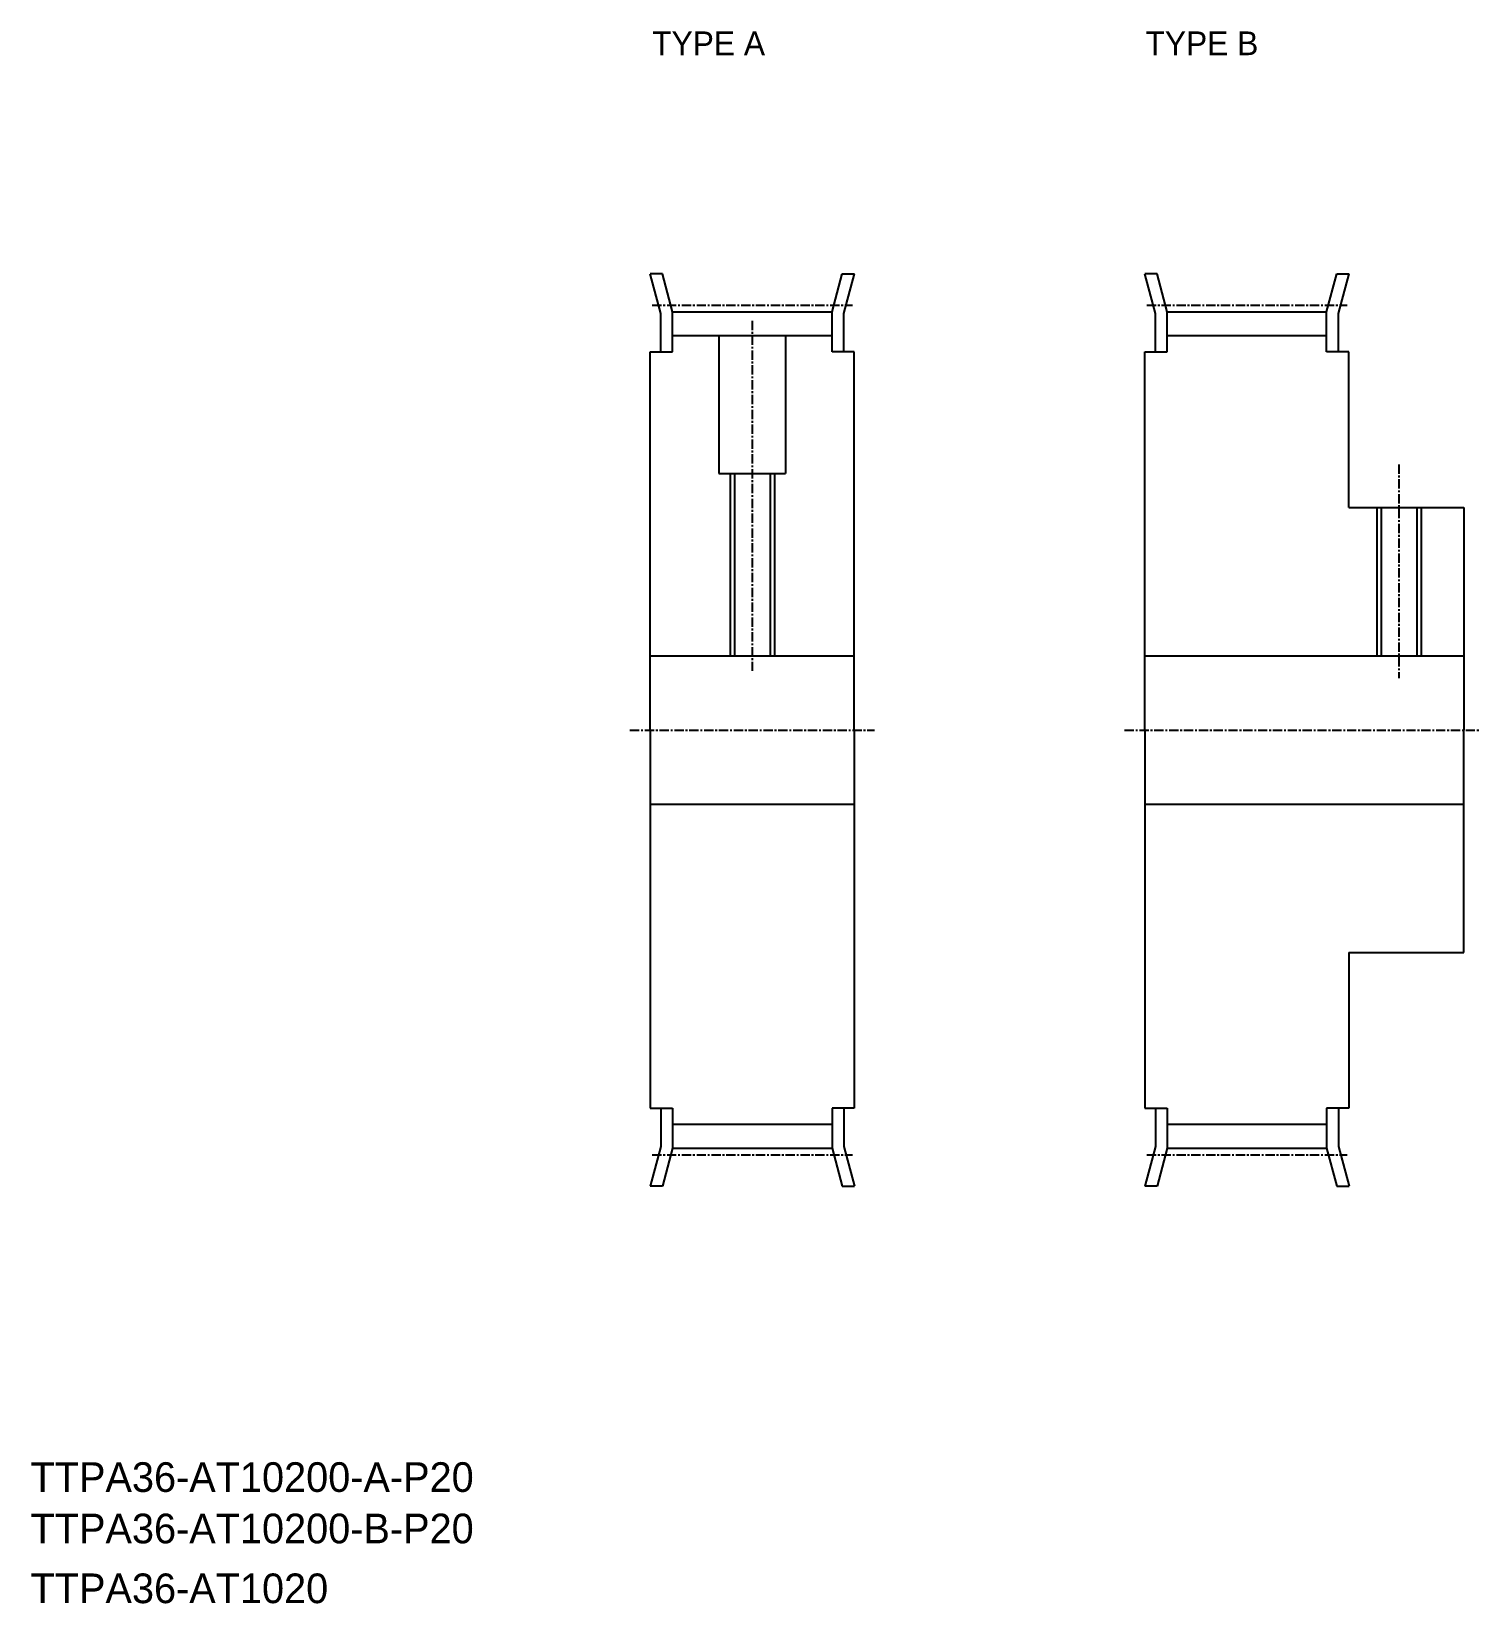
# Model space of a CAD drawing. Extents: x 27 to 222, y 55 to 267.
import ezdxf

# ---------------------------------------------------------------- set-up
doc = ezdxf.new("R2010")
doc.units = 0
doc.linetypes.add('CENTER', pattern=[2, 1.25, -0.25, 0.25, -0.25])
doc.layers.get('0').update_dxf_attribs({"linetype": 'CONTINUOUS'})
doc.layers.add('CENTER', color=1, linetype='CENTER')

msp = doc.modelspace()

# ---------------------------------------------------------------- linework, layer by layer
at = {"color": 7, "linetype": 'CONTINUOUS'}
for p, q in [((111.6, 229.11), (110.17, 234.44)), ((111.83, 234.44), (110.17, 234.44)), ((113.2, 229.32), (111.83, 234.44)), ((134.7, 229.32), (136.07, 234.44)), ((136.07, 234.44), (137.73, 234.44)), ((136.3, 229.11), (137.73, 234.44)), ((178.3, 229.11), (176.87, 234.44)), ((178.53, 234.44), (176.87, 234.44)), ((179.9, 229.32), (178.53, 234.44)), ((201.4, 229.32), (202.78, 234.44)), ((202.78, 234.44), (204.43, 234.44)), ((203, 229.11), (204.43, 234.44)), ((111.6, 223.94), (111.6, 229.11)), ((113.2, 223.94), (113.2, 229.32)), ((113.2, 229.32), (134.7, 229.32)), ((134.7, 223.94), (134.7, 229.32)), ((136.3, 223.94), (136.3, 229.11)), ((178.3, 223.94), (178.3, 229.11)), ((179.9, 229.32), (201.4, 229.32)), ((179.9, 223.94), (179.9, 229.32)), ((201.4, 223.94), (201.4, 229.32)), ((203, 223.94), (203, 229.11)), ((113.2, 226.12), (134.7, 226.12)), ((119.45, 226.12), (119.45, 207.54)), ((128.45, 226.12), (128.45, 207.54)), ((179.9, 226.12), (201.4, 226.12)), ((110.2, 172.94), (110.2, 223.94)), ((110.2, 223.94), (113.2, 223.94)), ((137.7, 223.94), (134.7, 223.94)), ((137.7, 172.94), (137.7, 223.94)), ((176.9, 172.94), (176.9, 223.94)), ((176.9, 223.94), (179.9, 223.94)), ((204.4, 223.94), (201.4, 223.94)), ((204.4, 202.94), (204.4, 223.94)), ((119.45, 207.54), (128.45, 207.54)), ((121.55, 207.54), (121.55, 182.94)), ((126.35, 207.54), (126.35, 182.94)), ((204.4, 202.94), (219.9, 202.94)), ((208.75, 202.94), (208.75, 182.94)), ((213.55, 202.94), (213.55, 182.94)), ((219.9, 202.94), (219.9, 172.94)), ((110.2, 182.94), (137.7, 182.94)), ((176.9, 182.94), (219.9, 182.94)), ((110.2, 172.94), (110.2, 121.94)), ((137.7, 172.94), (137.7, 121.94)), ((176.9, 172.94), (176.9, 121.94)), ((219.9, 142.94), (219.9, 172.94)), ((110.2, 162.94), (137.7, 162.94)), ((176.9, 162.94), (219.9, 162.94)), ((204.4, 142.94), (219.9, 142.94)), ((204.4, 142.94), (204.4, 121.94)), ((110.2, 121.94), (113.2, 121.94)), ((111.6, 121.94), (111.6, 116.78)), ((113.2, 121.94), (113.2, 116.57)), ((134.7, 121.94), (134.7, 116.57)), ((137.7, 121.94), (134.7, 121.94)), ((136.3, 121.94), (136.3, 116.78)), ((176.9, 121.94), (179.9, 121.94)), ((178.3, 121.94), (178.3, 116.78)), ((179.9, 121.94), (179.9, 116.57)), ((201.4, 121.94), (201.4, 116.57)), ((204.4, 121.94), (201.4, 121.94)), ((203, 121.94), (203, 116.78)), ((113.2, 119.77), (134.7, 119.77)), ((179.9, 119.77), (201.4, 119.77)), ((111.6, 116.78), (110.17, 111.44)), ((136.3, 116.78), (137.73, 111.44)), ((178.3, 116.78), (176.87, 111.44)), ((203, 116.78), (204.43, 111.44)), ((113.2, 116.57), (111.83, 111.44)), ((113.2, 116.57), (134.7, 116.57)), ((134.7, 116.57), (136.07, 111.44)), ((179.9, 116.57), (178.53, 111.44)), ((179.9, 116.57), (201.4, 116.57)), ((201.4, 116.57), (202.78, 111.44)), ((111.83, 111.44), (110.17, 111.44)), ((136.07, 111.44), (137.73, 111.44)), ((178.53, 111.44), (176.87, 111.44)), ((202.78, 111.44), (204.43, 111.44))]:
    msp.add_line(p, q, dxfattribs=at)
at = {"color": 3, "linetype": 'CONTINUOUS'}
for p, q in [((120.95, 207.54), (120.95, 182.94)), ((126.95, 207.54), (126.95, 182.94)), ((208.15, 202.94), (208.15, 182.94)), ((214.15, 202.94), (214.15, 182.94))]:
    msp.add_line(p, q, dxfattribs=at)
at = {"layer": 'CENTER', "color": 1, "linetype": 'CENTER'}
for p, q in [((110.45, 230.24), (137.45, 230.24)), ((177.15, 230.24), (204.15, 230.24)), ((123.95, 228.12), (123.95, 180.94)), ((211.15, 208.75), (211.15, 179.94)), ((107.45, 172.94), (140.45, 172.94)), ((174.15, 172.94), (222.15, 172.94)), ((110.45, 115.65), (137.45, 115.65)), ((177.15, 115.65), (204.15, 115.65))]:
    msp.add_line(p, q, dxfattribs=at)

# ---------------------------------------------------------------- texts
at = {"color": 7, "linetype": 'CONTINUOUS'}
for s, height, p in [('TYPE A', 3.2, (110.45, 263.94)), ('TYPE B', 3.2, (176.97, 263.94)), ('TTPA36-AT10200-A-P20', 4, (26.63, 70.2)), ('TTPA36-AT10200-B-P20', 4, (26.63, 63.27)), ('TTPA36-AT1020', 4, (26.63, 55.2))]:
    msp.add_text(s, height=height, dxfattribs=at).set_placement(p)

doc.saveas('drawing.dxf')
